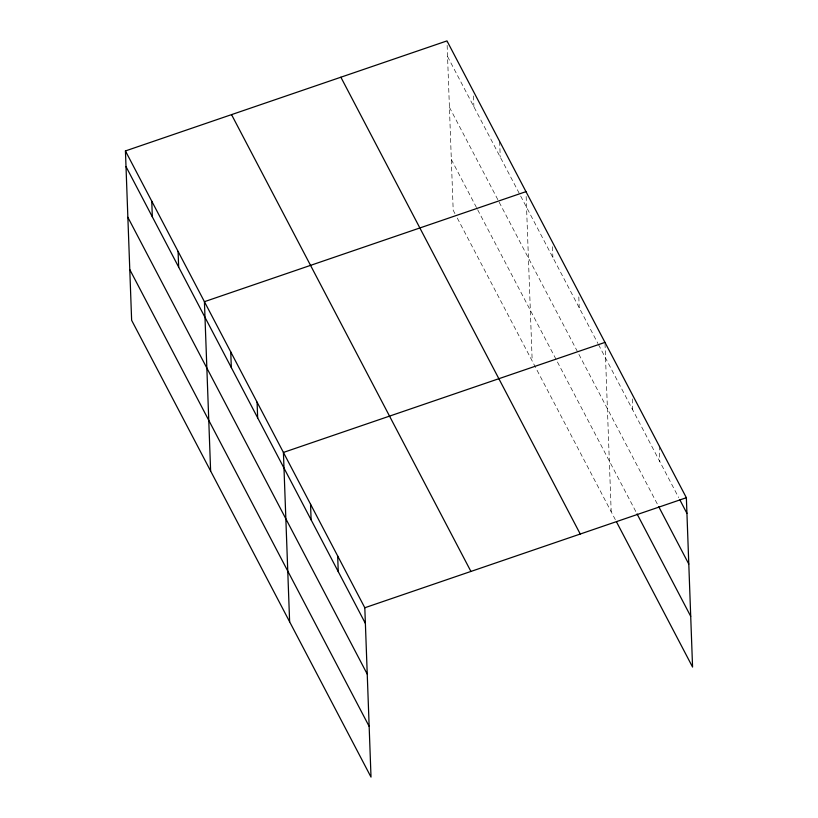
<?xml version="1.0" encoding="UTF-8"?>
<svg xmlns="http://www.w3.org/2000/svg" width="818" height="818" viewBox="0 0 818 818"><rect width="100%" height="100%" fill="white"/><g stroke="black" fill="none" stroke-linecap="round" stroke-linejoin="round"><path stroke-width="0.61" stroke-dasharray="4.09 3.07" d="M447.558 56.544L597.948 343.529M598.531 344.644L678.684 497.6M449.419 107.27L498.571 201.064M499.154 202.179L658.132 505.555M451.331 159.53L477.078 208.662M477.671 209.776L636.455 512.794M454.951 213.6L453.192 210.246L447.027 42.107M457.293 218.058L615.31 519.614M659.236 445.933L659.809 461.587M632.283 398.979L632.682 409.818M605.023 343.601L611.189 511.741M578.817 296.954L579.216 307.793M552.487 246.709L552.886 257.547M526.158 196.463L532.191 360.994M499.655 141.402L500.227 157.046M473.499 95.962L473.888 106.8"/><path stroke-width="1.23" d="M125.43 150.941L364.808 607.754L371.014 777.1L131.637 320.288L125.43 150.941L446.986 40.9L686.363 497.712L692.57 667.059L616.496 521.864M525.984 191.647L204.418 301.689L210.625 471.035M604.972 342.394L283.417 452.436L289.623 621.782M364.808 607.754L686.363 497.712M679.86 499.849L686.936 513.356M658.725 506.679L688.797 564.072M637.048 513.919L690.719 616.332M340.871 77.219L580.248 534.021M231.545 114.632L470.923 571.434M126.003 166.596L365.38 623.408M127.864 217.312L367.241 674.124M129.776 269.572L369.153 726.384M337.67 555.984L338.253 571.629M310.543 504.215L311.116 519.859M257.087 402.19L257.66 417.845M230.748 351.944L231.33 367.589M178.089 251.443L178.661 267.097M151.759 201.197L152.332 216.842"/></g></svg>
